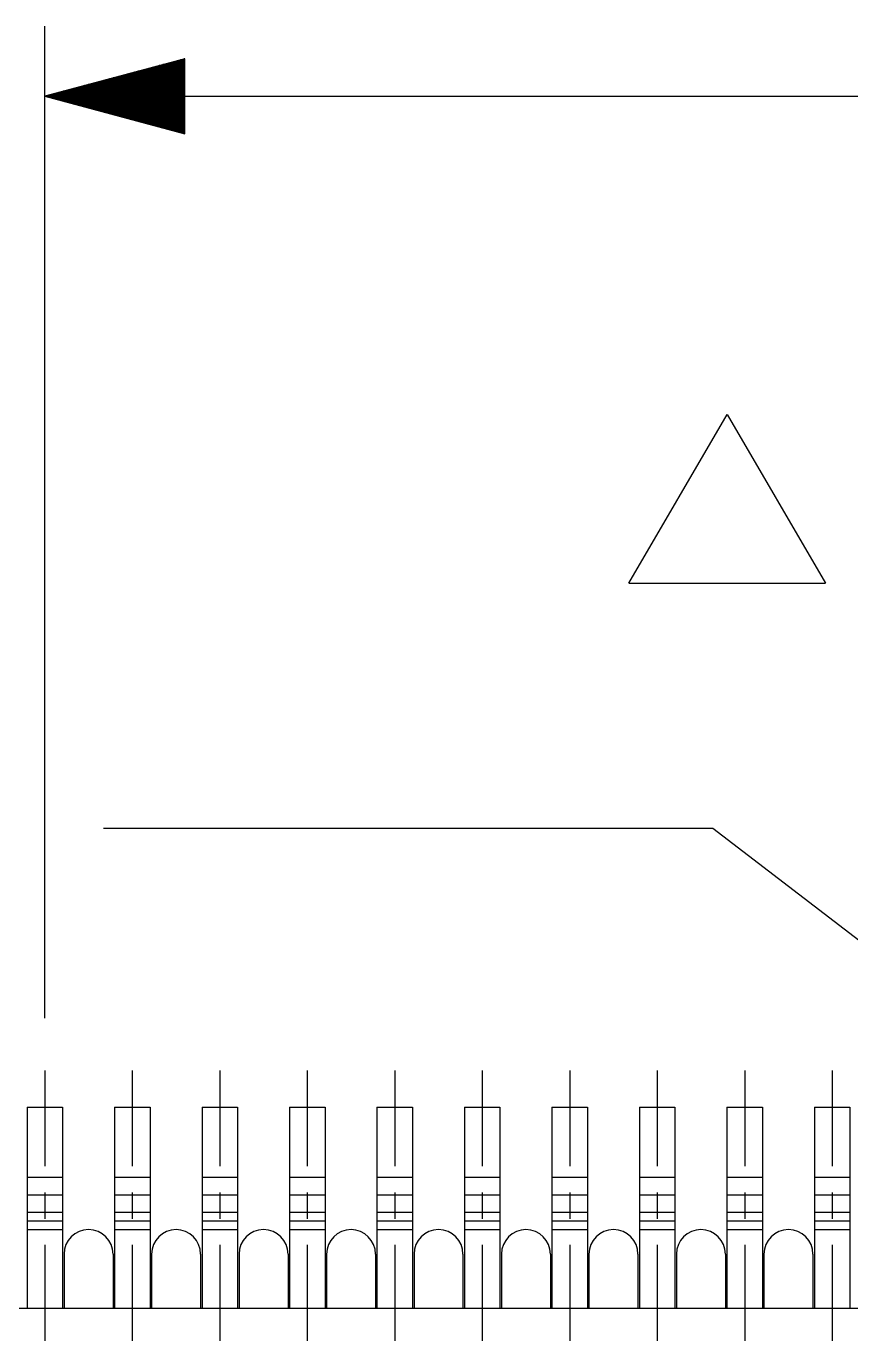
# Model space of a CAD drawing. Extents: x 0 to 420, y 0 to 297.
# Drawn here: x 40.9 to 64.46, y 216.74 to 254.32 of the extents above; entities that cross this region are included whole.
import ezdxf

# ---------------------------------------------------------------- set-up
doc = ezdxf.new("R2010")
doc.units = 0
doc.layers.add('541324033_sd', color=7, linetype='CONTINUOUS')

msp = doc.modelspace()

# ---------------------------------------------------------------- linework, layer by layer
at = {"layer": '541324033_sd', "color": 7}
for points in [[(41.430683, 225.968842), (41.430683, 254.321944)], [(45.430496, 253.2797), (45.005555, 253.2797)], [(45.430496, 253.306793), (45.10707, 253.306793)], [(45.430496, 253.333887), (45.208585, 253.333887)], [(45.430496, 253.36098), (45.3101, 253.36098)], [(45.430496, 253.38892), (45.411954, 253.38892)], [(45.430496, 253.38892), (45.411954, 253.38892)], [(45.430496, 252.925794), (43.684589, 252.925794)], [(45.430496, 252.952888), (43.786104, 252.952888)], [(45.430496, 252.979981), (43.887958, 252.979981)], [(45.430496, 253.007921), (43.989557, 253.007921)], [(45.430496, 253.035014), (44.091072, 253.035014)], [(45.430496, 253.062107), (44.192588, 253.062107)], [(45.430496, 253.089201), (44.294103, 253.089201)], [(45.430496, 253.116294), (44.395956, 253.116294)], [(45.430496, 253.143387), (44.497556, 253.143387)], [(45.430496, 253.17048), (44.599071, 253.17048)], [(45.430496, 253.19842), (44.700586, 253.19842)], [(45.430496, 253.225514), (44.802101, 253.225514)], [(45.430496, 253.252607), (44.903955, 253.252607)], [(45.430496, 252.544795), (42.262108, 252.544795)], [(45.430496, 252.571889), (42.363961, 252.571889)], [(45.430496, 252.598982), (42.465561, 252.598982)], [(45.430496, 252.626922), (42.567076, 252.626922)], [(45.430496, 252.654015), (42.668591, 252.654015)], [(45.430496, 252.681108), (42.770106, 252.681108)], [(45.430496, 252.708202), (42.87196, 252.708202)], [(45.430496, 252.735295), (42.97356, 252.735295)], [(45.430496, 252.762388), (43.075075, 252.762388)], [(45.430496, 252.789481), (43.17659, 252.789481)], [(45.430496, 252.817421), (43.278105, 252.817421)], [(45.430496, 252.844515), (43.379959, 252.844515)], [(45.430496, 252.871608), (43.481559, 252.871608)], [(45.430496, 252.898701), (43.583074, 252.898701)], [(41.430683, 252.322123), (113.930569, 252.322123)], [(45.430496, 252.327203), (41.449564, 252.327203)], [(45.430496, 252.317043), (41.449564, 252.317043)], [(45.430496, 252.354296), (41.551079, 252.354296)], [(45.430496, 252.289103), (41.551079, 252.289103)], [(45.430496, 252.381389), (41.652594, 252.381389)], [(45.430496, 252.262009), (41.652594, 252.262009)], [(45.430496, 252.408482), (41.754109, 252.408482)], [(45.430496, 252.234916), (41.754109, 252.234916)], [(45.430496, 252.435576), (41.855963, 252.435576)], [(45.430496, 252.207823), (41.855963, 252.207823)], [(45.430496, 252.463516), (41.957562, 252.463516)], [(45.430496, 252.18073), (41.957562, 252.18073)], [(45.430496, 252.490609), (42.059078, 252.490609)], [(45.430496, 252.153636), (42.059078, 252.153636)], [(45.430496, 252.517702), (42.160593, 252.517702)], [(45.430496, 252.126543), (42.160593, 252.126543)], [(45.430496, 252.098603), (42.262108, 252.098603)], [(45.430496, 252.07151), (42.363961, 252.07151)], [(45.430496, 252.044417), (42.465561, 252.044417)], [(45.430496, 252.017323), (42.567076, 252.017323)], [(45.430496, 251.99023), (42.668591, 251.99023)], [(45.430496, 251.963137), (42.770106, 251.963137)], [(45.430496, 251.936043), (42.87196, 251.936043)], [(45.430496, 251.908104), (42.97356, 251.908104)], [(45.430496, 251.88101), (43.075075, 251.88101)], [(45.430496, 251.853917), (43.17659, 251.853917)], [(45.430496, 251.826824), (43.278105, 251.826824)], [(45.430496, 251.79973), (43.379959, 251.79973)], [(45.430496, 251.772637), (43.481559, 251.772637)], [(45.430496, 251.745544), (43.583074, 251.745544)], [(45.430496, 251.717604), (43.684589, 251.717604)], [(45.430496, 251.690511), (43.786104, 251.690511)], [(45.430496, 251.663418), (43.887958, 251.663418)], [(45.430496, 251.636324), (43.989557, 251.636324)], [(45.430496, 251.609231), (44.091072, 251.609231)], [(45.430496, 251.582138), (44.192588, 251.582138)], [(45.430496, 251.555044), (44.294103, 251.555044)], [(45.430496, 251.527105), (44.395956, 251.527105)], [(45.430496, 251.500011), (44.497556, 251.500011)], [(45.430496, 251.472918), (44.599071, 251.472918)], [(45.430496, 251.445825), (44.700586, 251.445825)], [(45.430496, 251.418731), (44.802101, 251.418731)], [(45.430496, 251.391638), (44.903955, 251.391638)], [(45.430496, 251.363698), (45.005555, 251.363698)], [(45.430496, 251.336605), (45.10707, 251.336605)], [(45.430496, 251.309512), (45.208585, 251.309512)], [(45.430496, 251.282418), (45.3101, 251.282418)], [(45.430496, 251.255325), (45.411954, 251.255325)], [(45.430496, 251.255325), (45.411954, 251.255325)], [(58.117933, 238.401264), (60.930384, 243.219632), (63.742919, 238.401264)], [(58.117933, 238.401264), (63.742919, 238.401264)], [(43.106825, 231.397655), (60.515349, 231.397655)], [(60.515349, 231.397655), (70.923057, 223.418688), (68.40059, 226.7029), (67.096472, 225.001951), (70.923057, 223.418688)], [(41.430683, 224.468552), (41.430683, 221.731286)], [(43.93063, 224.468552), (43.93063, 221.731286)], [(46.430661, 224.468552), (46.430661, 221.731286)], [(48.930607, 224.468552), (48.930607, 221.731286)], [(51.430553, 224.468552), (51.430553, 221.731286)], [(53.930585, 224.468552), (53.930585, 221.731286)], [(56.430531, 224.468552), (56.430531, 221.731286)], [(58.930477, 224.468552), (58.930477, 221.731286)], [(61.430508, 224.468552), (61.430508, 221.731286)], [(63.930455, 224.468552), (63.930455, 221.731286)], [(40.923023, 223.418688), (41.938004, 223.418688), (41.938004, 221.418866)], [(40.923023, 223.418688), (40.923023, 221.418866)], [(43.422969, 223.418688), (44.437951, 223.418688), (44.437951, 221.418866)], [(43.422969, 223.418688), (43.422969, 221.418866)], [(45.922916, 223.418688), (46.937982, 223.418688), (46.937982, 221.418866)], [(45.922916, 223.418688), (45.922916, 221.418866)], [(48.422947, 223.418688), (49.437928, 223.418688), (49.437928, 221.418866)], [(48.422947, 223.418688), (48.422947, 221.418866)], [(50.922893, 223.418688), (51.937875, 223.418688), (51.937875, 221.418866)], [(50.922893, 223.418688), (50.922893, 221.418866)], [(53.42284, 223.418688), (54.437906, 223.418688), (54.437906, 221.418866)], [(53.42284, 223.418688), (53.42284, 221.418866)], [(55.922871, 223.418688), (56.937852, 223.418688), (56.937852, 221.418866)], [(55.922871, 223.418688), (55.922871, 221.418866)], [(58.422817, 223.418688), (59.438137, 223.418688), (59.438137, 221.418866)], [(58.422817, 223.418688), (58.422817, 221.418866)], [(60.923102, 223.418688), (61.938168, 223.418688), (61.938168, 221.418866)], [(60.923102, 223.418688), (60.923102, 221.418866)], [(63.423133, 223.418688), (64.438115, 223.418688), (64.438115, 221.418866)], [(63.423133, 223.418688), (63.423133, 221.418866)], [(40.923023, 221.418866), (41.938004, 221.418866), (41.938004, 220.918488)], [(40.923023, 221.418866), (40.923023, 220.918488)], [(43.422969, 221.418866), (44.437951, 221.418866), (44.437951, 220.918488)], [(43.422969, 221.418866), (43.422969, 220.918488)], [(45.922916, 221.418866), (46.937982, 221.418866), (46.937982, 220.918488)], [(45.922916, 221.418866), (45.922916, 220.918488)], [(48.422947, 221.418866), (49.437928, 221.418866), (49.437928, 220.918488)], [(48.422947, 221.418866), (48.422947, 220.918488)], [(50.922893, 221.418866), (51.937875, 221.418866), (51.937875, 220.918488)], [(50.922893, 221.418866), (50.922893, 220.918488)], [(53.42284, 221.418866), (54.437906, 221.418866), (54.437906, 220.918488)], [(53.42284, 221.418866), (53.42284, 220.918488)], [(55.922871, 221.418866), (56.937852, 221.418866), (56.937852, 220.918488)], [(55.922871, 221.418866), (55.922871, 220.918488)], [(58.422817, 221.418866), (59.438137, 221.418866), (59.438137, 220.918488)], [(58.422817, 221.418866), (58.422817, 220.918488)], [(60.923102, 221.418866), (61.938168, 221.418866), (61.938168, 220.918488)], [(60.923102, 221.418866), (60.923102, 220.918488)], [(63.423133, 221.418866), (64.438115, 221.418866), (64.438115, 220.918488)], [(63.423133, 221.418866), (63.423133, 220.918488)], [(41.430683, 220.981141), (41.430683, 220.230996)], [(43.93063, 220.981141), (43.93063, 220.230996)], [(46.430661, 220.981141), (46.430661, 220.230996)], [(48.930607, 220.981141), (48.930607, 220.230996)], [(51.430553, 220.981141), (51.430553, 220.230996)], [(53.930585, 220.981141), (53.930585, 220.230996)], [(56.430531, 220.981141), (56.430531, 220.230996)], [(58.930477, 220.981141), (58.930477, 220.230996)], [(61.430508, 220.981141), (61.430508, 220.230996)], [(63.930455, 220.981141), (63.930455, 220.230996)], [(40.923023, 220.918488), (41.938004, 220.918488)], [(40.923023, 220.918488), (40.923023, 220.418956)], [(41.938004, 220.918488), (41.938004, 220.418956)], [(43.422969, 220.918488), (43.422969, 220.418956)], [(43.422969, 220.918488), (44.437951, 220.918488)], [(44.437951, 220.918488), (44.437951, 220.418956)], [(45.922916, 220.918488), (45.922916, 220.418956)], [(45.922916, 220.918488), (46.937982, 220.918488)], [(46.937982, 220.918488), (46.937982, 220.418956)], [(48.422947, 220.918488), (48.422947, 220.418956)], [(48.422947, 220.918488), (49.437928, 220.918488)], [(49.437928, 220.918488), (49.437928, 220.418956)], [(50.922893, 220.918488), (50.922893, 220.418956)], [(50.922893, 220.918488), (51.937875, 220.918488)], [(51.937875, 220.918488), (51.937875, 220.418956)], [(53.42284, 220.918488), (53.42284, 220.418956)], [(53.42284, 220.918488), (54.437906, 220.918488)], [(54.437906, 220.918488), (54.437906, 220.418956)], [(55.922871, 220.918488), (55.922871, 220.418956)], [(55.922871, 220.918488), (56.937852, 220.918488)], [(56.937852, 220.918488), (56.937852, 220.418956)], [(58.422817, 220.918488), (58.422817, 220.418956)], [(58.422817, 220.918488), (59.438137, 220.918488)], [(59.438137, 220.918488), (59.438137, 220.418956)], [(60.923102, 220.918488), (61.938168, 220.918488)], [(60.923102, 220.918488), (60.923102, 220.418956)], [(61.938168, 220.918488), (61.938168, 220.418956)], [(63.423133, 220.918488), (63.423133, 220.418956)], [(63.423133, 220.918488), (64.438115, 220.918488)], [(64.438115, 220.918488), (64.438115, 220.418956)], [(40.923023, 220.418956), (40.923023, 220.16919)], [(40.923023, 220.418956), (41.938004, 220.418956)], [(41.938004, 220.418956), (41.938004, 220.16919)], [(43.422969, 220.418956), (43.422969, 220.16919)], [(43.422969, 220.418956), (44.437951, 220.418956)], [(44.437951, 220.418956), (44.437951, 220.16919)], [(45.922916, 220.418956), (45.922916, 220.16919)], [(45.922916, 220.418956), (46.937982, 220.418956)], [(46.937982, 220.418956), (46.937982, 220.16919)], [(48.422947, 220.418956), (48.422947, 220.16919)], [(48.422947, 220.418956), (49.437928, 220.418956)], [(49.437928, 220.418956), (49.437928, 220.16919)], [(50.922893, 220.418956), (50.922893, 220.16919)], [(50.922893, 220.418956), (51.937875, 220.418956)], [(51.937875, 220.418956), (51.937875, 220.16919)], [(53.42284, 220.418956), (53.42284, 220.16919)], [(53.42284, 220.418956), (54.437906, 220.418956)], [(54.437906, 220.418956), (54.437906, 220.16919)], [(55.922871, 220.418956), (55.922871, 220.16919)], [(55.922871, 220.418956), (56.937852, 220.418956)], [(56.937852, 220.418956), (56.937852, 220.16919)], [(58.422817, 220.418956), (58.422817, 220.16919)], [(58.422817, 220.418956), (59.438137, 220.418956)], [(59.438137, 220.418956), (59.438137, 220.16919)], [(60.923102, 220.418956), (60.923102, 220.16919)], [(60.923102, 220.418956), (61.938168, 220.418956)], [(61.938168, 220.418956), (61.938168, 220.16919)], [(63.423133, 220.418956), (63.423133, 220.16919)], [(63.423133, 220.418956), (64.438115, 220.418956)], [(64.438115, 220.418956), (64.438115, 220.16919)], [(40.923023, 220.16919), (41.938004, 220.16919)], [(40.923023, 220.16919), (40.923023, 219.918577)], [(40.923023, 219.918577), (41.938004, 219.918577), (41.938004, 217.668989)], [(40.923023, 219.918577), (40.923023, 217.668989)], [(41.938004, 220.16919), (41.938004, 219.918577)], [(43.422969, 220.16919), (43.422969, 219.918577)], [(43.422969, 220.16919), (44.437951, 220.16919)], [(43.422969, 219.918577), (44.437951, 219.918577), (44.437951, 217.668989)], [(43.422969, 219.918577), (43.422969, 217.668989)], [(44.437951, 220.16919), (44.437951, 219.918577)], [(45.922916, 220.16919), (45.922916, 219.918577)], [(45.922916, 220.16919), (46.937982, 220.16919)], [(45.922916, 219.918577), (46.937982, 219.918577), (46.937982, 217.668989)], [(45.922916, 219.918577), (45.922916, 217.668989)], [(46.937982, 220.16919), (46.937982, 219.918577)], [(48.422947, 220.16919), (48.422947, 219.918577)], [(48.422947, 220.16919), (49.437928, 220.16919)], [(48.422947, 219.918577), (49.437928, 219.918577), (49.437928, 217.668989)], [(48.422947, 219.918577), (48.422947, 217.668989)], [(49.437928, 220.16919), (49.437928, 219.918577)], [(50.922893, 220.16919), (50.922893, 219.918577)], [(50.922893, 220.16919), (51.937875, 220.16919)], [(50.922893, 219.918577), (51.937875, 219.918577), (51.937875, 217.668989)], [(50.922893, 219.918577), (50.922893, 217.668989)], [(51.937875, 220.16919), (51.937875, 219.918577)], [(53.42284, 220.16919), (53.42284, 219.918577)], [(53.42284, 220.16919), (54.437906, 220.16919)], [(53.42284, 219.918577), (54.437906, 219.918577), (54.437906, 217.668989)], [(53.42284, 219.918577), (53.42284, 217.668989)], [(54.437906, 220.16919), (54.437906, 219.918577)], [(55.922871, 220.16919), (55.922871, 219.918577)], [(55.922871, 220.16919), (56.937852, 220.16919)], [(55.922871, 219.918577), (56.937852, 219.918577), (56.937852, 217.668989)], [(55.922871, 219.918577), (55.922871, 217.668989)], [(56.937852, 220.16919), (56.937852, 219.918577)], [(58.422817, 220.16919), (58.422817, 219.918577)], [(58.422817, 220.16919), (59.438137, 220.16919)], [(58.422817, 219.918577), (59.438137, 219.918577), (59.438137, 217.668989)], [(58.422817, 219.918577), (58.422817, 217.668989)], [(59.438137, 220.16919), (59.438137, 219.918577)], [(60.923102, 220.16919), (61.938168, 220.16919)], [(60.923102, 220.16919), (60.923102, 219.918577)], [(60.923102, 219.918577), (61.938168, 219.918577), (61.938168, 217.668989)], [(60.923102, 219.918577), (60.923102, 217.668989)], [(61.938168, 220.16919), (61.938168, 219.918577)], [(63.423133, 220.16919), (63.423133, 219.918577)], [(63.423133, 220.16919), (64.438115, 220.16919)], [(63.423133, 219.918577), (64.438115, 219.918577), (64.438115, 217.668989)], [(63.423133, 219.918577), (63.423133, 217.668989)], [(64.438115, 220.16919), (64.438115, 219.918577)], [(41.430683, 219.480851), (41.430683, 216.743585)], [(43.93063, 219.480851), (43.93063, 216.743585)], [(46.430661, 219.480851), (46.430661, 216.743585)], [(48.930607, 219.480851), (48.930607, 216.743585)], [(51.430553, 219.480851), (51.430553, 216.743585)], [(53.930585, 219.480851), (53.930585, 216.743585)], [(56.430531, 219.480851), (56.430531, 216.743585)], [(58.930477, 219.480851), (58.930477, 216.743585)], [(61.430508, 219.480851), (61.430508, 216.743585)], [(63.930455, 219.480851), (63.930455, 216.743585)], [(41.980676, 219.218385), (41.980676, 217.668989)], [(43.380636, 219.218385), (43.380636, 217.668989)], [(44.480623, 219.218385), (44.480623, 217.668989)], [(45.880583, 219.218385), (45.880583, 217.668989)], [(46.980654, 219.218385), (46.980654, 217.668989)], [(48.380614, 219.218385), (48.380614, 217.668989)], [(49.4806, 219.218385), (49.4806, 217.668989)], [(50.88056, 219.218385), (50.88056, 217.668989)], [(51.980547, 219.218385), (51.980547, 217.668989)], [(53.380507, 219.218385), (53.380507, 217.668989)], [(54.480578, 219.218385), (54.480578, 217.668989)], [(55.880538, 219.218385), (55.880538, 217.668989)], [(56.980524, 219.218385), (56.980524, 217.668989)], [(58.380484, 219.218385), (58.380484, 217.668989)], [(59.480471, 219.218385), (59.480471, 217.668989)], [(60.880515, 219.218385), (60.880515, 217.668989)], [(61.980502, 219.218385), (61.980502, 217.668989)], [(63.380462, 219.218385), (63.380462, 217.668989)], [(116.429922, 217.668989), (38.930737, 217.668989)]]:
    msp.add_lwpolyline(points, dxfattribs=at)
msp.add_lwpolyline([(41.430683, 252.322123), (45.430496, 251.250245), (45.430496, 253.393153)], close=True, dxfattribs=at)
for points in [[(42.680529, 219.918577), (42.293858, 219.918577), (41.980676, 219.605311), (41.980676, 219.218385)], [(43.380636, 219.218385), (43.380636, 219.605311), (43.067116, 219.918577), (42.680529, 219.918577)], [(45.180476, 219.918577), (44.793889, 219.918577), (44.480623, 219.605311), (44.480623, 219.218385)], [(45.880583, 219.218385), (45.880583, 219.605311), (45.567063, 219.918577), (45.180476, 219.918577)], [(47.680422, 219.918577), (47.293835, 219.918577), (46.980654, 219.605311), (46.980654, 219.218385)], [(48.380614, 219.218385), (48.380614, 219.605311), (48.067094, 219.918577), (47.680422, 219.918577)], [(50.180453, 219.918577), (49.793782, 219.918577), (49.4806, 219.605311), (49.4806, 219.218385)], [(50.88056, 219.218385), (50.88056, 219.605311), (50.56704, 219.918577), (50.180453, 219.918577)], [(52.6804, 219.918577), (52.293813, 219.918577), (51.980547, 219.605311), (51.980547, 219.218385)], [(53.380507, 219.218385), (53.380507, 219.605311), (53.066987, 219.918577), (52.6804, 219.918577)], [(55.180346, 219.918577), (54.793759, 219.918577), (54.480578, 219.605311), (54.480578, 219.218385)], [(55.880538, 219.218385), (55.880538, 219.605311), (55.567018, 219.918577), (55.180346, 219.918577)], [(57.680377, 219.918577), (57.294044, 219.918577), (56.980524, 219.605311), (56.980524, 219.218385)], [(58.380484, 219.218385), (58.380484, 219.605311), (58.066964, 219.918577), (57.680377, 219.918577)], [(60.180662, 219.918577), (59.793991, 219.918577), (59.480471, 219.605311), (59.480471, 219.218385)], [(60.880515, 219.218385), (60.880515, 219.605311), (60.566911, 219.918577), (60.180662, 219.918577)], [(62.680609, 219.918577), (62.294022, 219.918577), (61.980502, 219.605311), (61.980502, 219.218385)], [(63.380462, 219.218385), (63.380462, 219.605311), (63.06728, 219.918577), (62.680609, 219.918577)]]:
    msp.add_open_spline(points, degree=3, dxfattribs=at)

doc.saveas('drawing.dxf')
